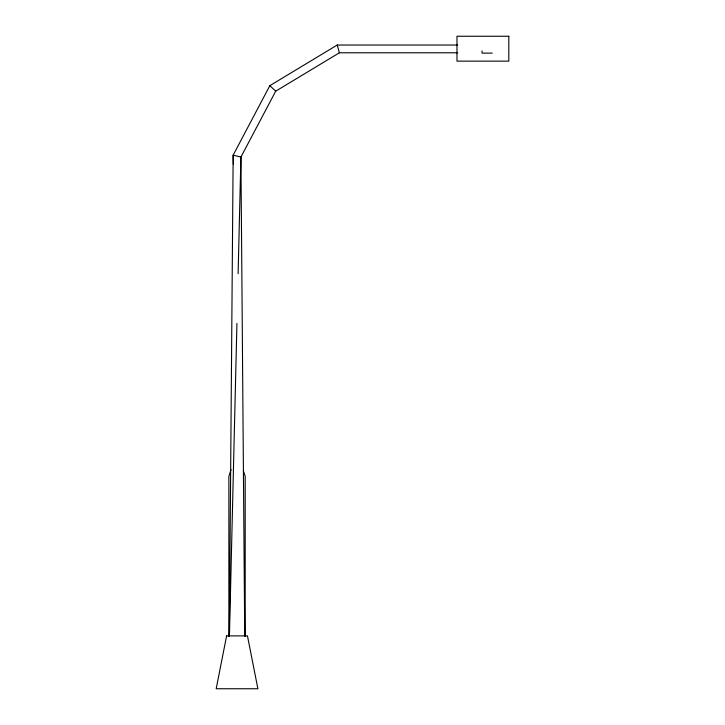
<?xml version="1.0" encoding="UTF-8"?>
<svg xmlns="http://www.w3.org/2000/svg" width="725" height="725" viewBox="0 0 725 725"><rect width="100%" height="100%" fill="white"/><g stroke="black" fill="none" stroke-linecap="round" stroke-linejoin="round"><path stroke-width="1.09" d="M229.336 635.907L233.16 155.141L269.845 85.659L337.234 45.032L457.638 45.032M482.052 50.913L482.034 53.115L492.202 53.115M229.444 635.897L236.93 323.468M238.117 273.66L240.917 157.062L275.699 91.187L339.391 52.789L457.629 52.789M231.021 469.592L228.873 476.334L228.873 636.396M269.845 85.659L275.699 91.187M243.355 470.561L245.195 476.334L245.195 636.396M337.234 45.032L339.391 52.789M233.377 164.185L233.16 155.141L240.917 157.062L244.733 635.897M226.608 635.888L216.186 688.75L257.892 688.75L247.461 635.888L226.608 635.888M508.814 36.25L456.977 36.25L456.977 61.136L508.814 61.136L508.814 36.25"/></g></svg>
